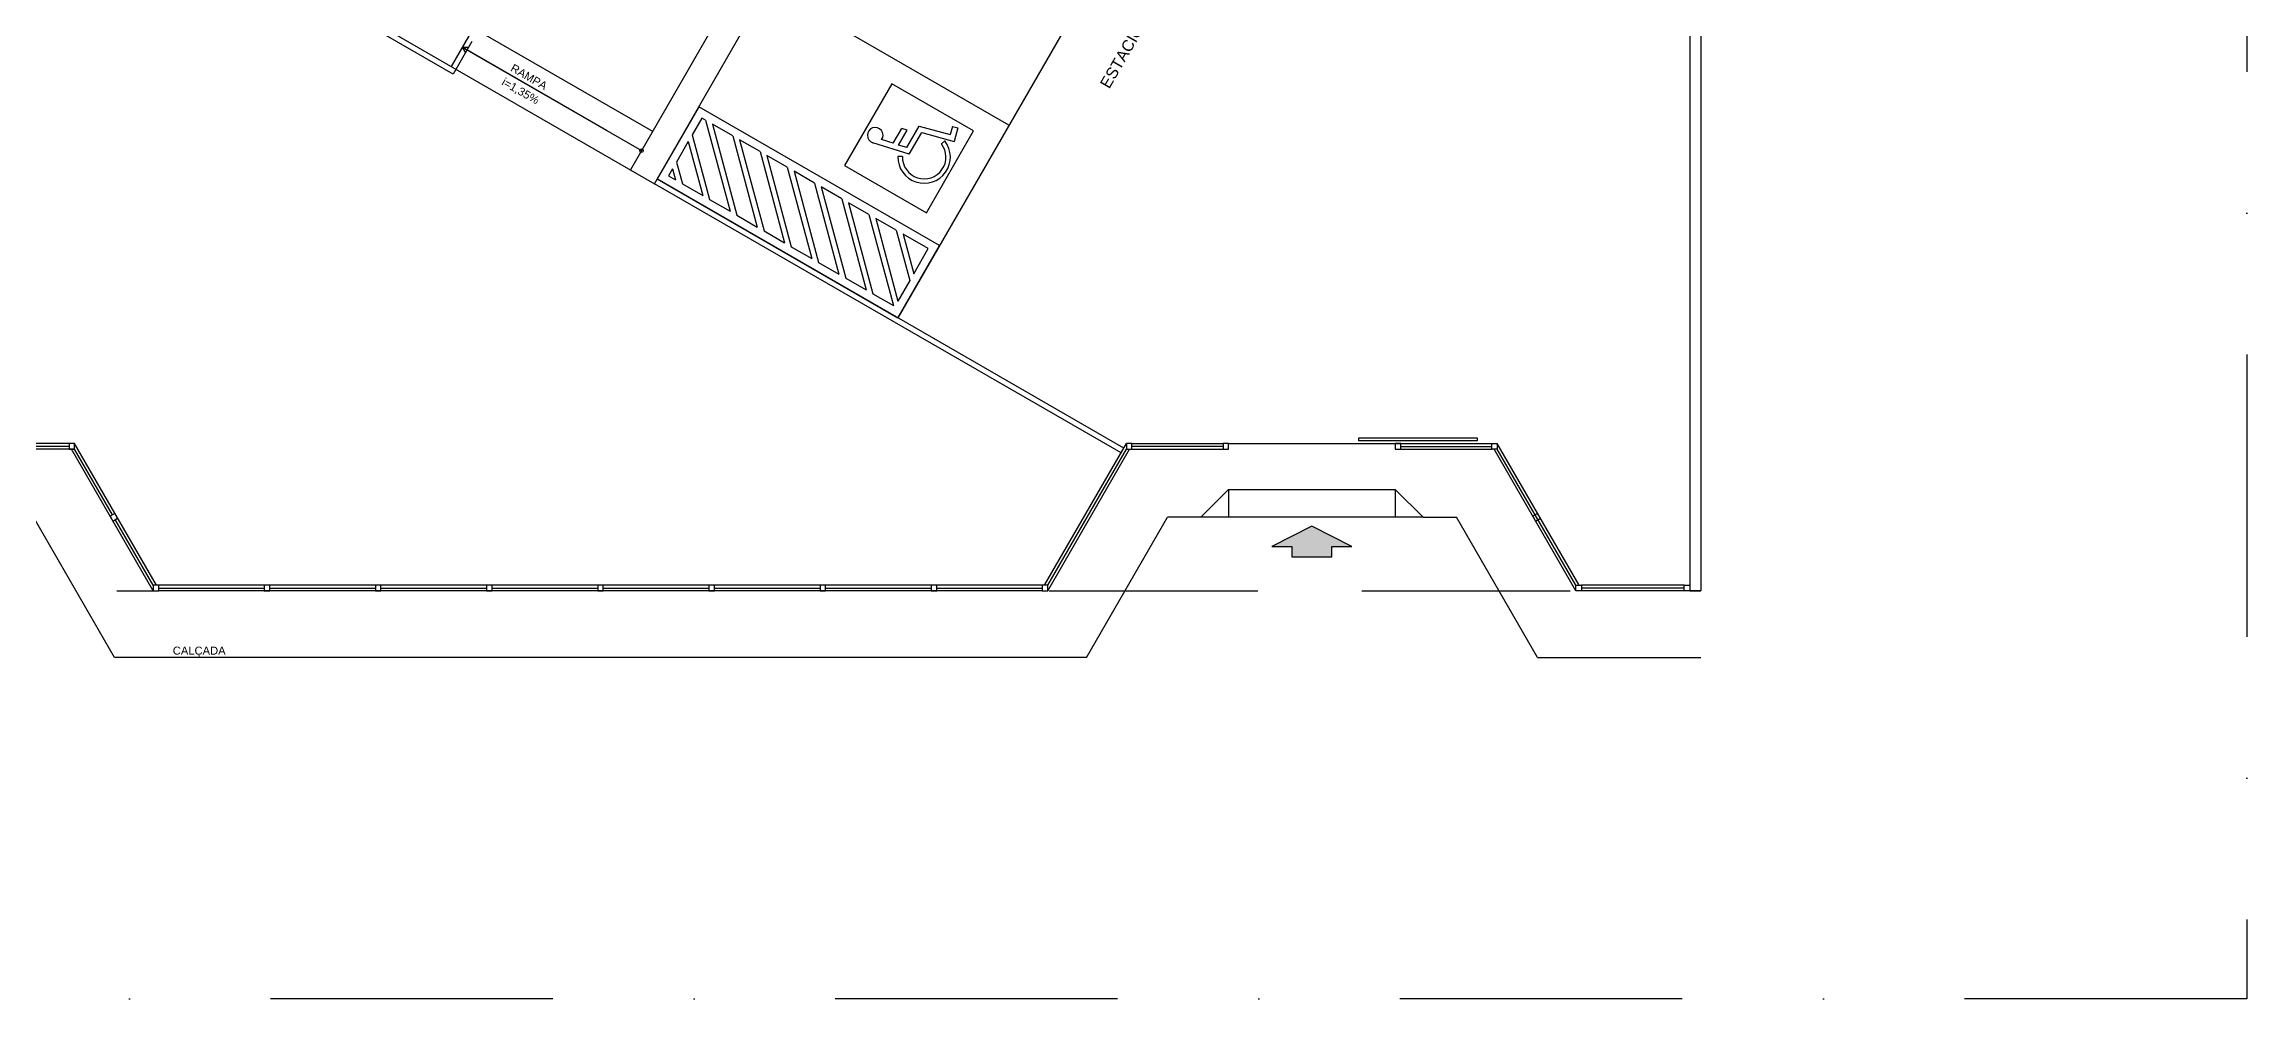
# Model space of a CAD drawing. Header units: centimetres. Extents: x 6807 to 16527, y -130 to 6110.
# Drawn here: x 12563 to 16527, y -130 to 1587 of the extents above; entities that cross this region are included whole.
import ezdxf

# ---------------------------------------------------------------- set-up
doc = ezdxf.new("R2010")
doc.units = ezdxf.units.CM
doc.header["$LTSCALE"] = 10
doc.linetypes.add('DASHDOT', pattern=[25.4, 12.7, -6.35, 0, -6.35])
doc.linetypes.add('TRACEJADO_G', pattern=[0.375, 0.25, -0.125])
for name, color, linetype in [('A-COTAS', 1, 'Continuous'), ('A-MURO', 2, 'Continuous'), ('A-PISOS-CTEL', 2, 'TRACEJADO_G'), ('A-PISOS-NIVEL', 1, 'Continuous'), ('AR-PIS', 251, 'Continuous'), ('ARQ-PIS-VISTA', 8, 'Continuous'), ('ARQ-SMB-1_100', 1, 'Continuous'), ('ARQ-TXT-1_050', 2, 'Continuous'), ('ARQ-TXT-1_075', 2, 'Continuous'), ('PORTAL_VTA_PROX', 1, 'Continuous')]:
    doc.layers.add(name, color=color, linetype=linetype)
doc.styles.add('ESC-50-A20', font='arial.ttf', dxfattribs={"height": 0.1})

# ---------------------------------------------------------------- blocks, each defined once
blk = doc.blocks.new('Paraplegico')
for p, q in [((134, 171.8), (119.2, 239.1)), ((136.5, 206.8), (131.9, 228.1)), ((136.5, 206.8), (167.2, 206.8)), ((169.4, 196.8), (167.2, 206.8)), ((124.1, 180.5), (120.3, 187.6)), ((134, 171.8), (179.2, 171.8)), ((138.7, 196.8), (169.4, 196.8)), ((142, 181.8), (138.7, 196.8)), ((142, 181.8), (186.9, 181.8)), ((179.2, 171.8), (194.3, 113.5)), ((186.9, 181.8), (201.5, 125.6)), ((179.3, 131.3), (186.7, 128.3)), ((218.8, 119.6), (194.3, 113.5)), ((216.3, 129.2), (201.5, 125.6)), ((216.3, 129.2), (218.8, 119.6))]:
    blk.add_line(p, q)
for centre, radius, start, end in [((133, 242.1), 14.1, 265.5481, 192.3635), ((143, 146.1), 47.2, 118.7728, 337.7713), ((143, 146.1), 39.2, 118.7728, 337.7713)]:
    blk.add_arc(centre, radius, start, end)

msp = doc.modelspace()

# ---------------------------------------------------------------- hatches: boundary and pattern name
at = {"layer": 'A-COTAS'}
h = msp.add_hatch(color=251, dxfattribs=at)
h.dxf.hatch_style = 1
h.paths.add_polyline_path([(14880.4, 683.4), (14916.4, 683.4), (14844.5, 720), (14772.7, 683.4), (14808.6, 683.4), (14808.6, 665.1), (14880.4, 665.1)])

# ---------------------------------------------------------------- linework, layer by layer
at = {"linetype": 'DASHDOT', "ltscale": 4}
msp.add_lwpolyline([(6807.5, 6109.5), (16527, 6109.5), (16527, -130.1), (6807.5, -130.1)], close=True, dxfattribs=at)
at = {"color": 251}
for points in [[(12608.2, 858.6), (12618.2, 858.6), (12618.2, 868.6), (12608.2, 868.6)], [(14510.8, 858.6), (14520.8, 858.6), (14520.8, 868.6), (14510.8, 868.6)], [(14684.6, 858.6), (14694.6, 858.6), (14694.6, 868.6), (14684.6, 868.6)], [(14994.5, 858.6), (15004.5, 858.6), (15004.5, 868.6), (14994.5, 868.6)], [(15178.2, 858.6), (15168.2, 858.6), (15168.2, 868.6), (15178.2, 868.6)], [(12682, 738.1), (12687, 729.4), (12695.7, 734.4), (12690.7, 743.1)], [(15242, 738.1), (15247, 729.4), (15255.7, 734.4), (15250.7, 743.1)], [(12759.5, 603.8), (12769.5, 603.8), (12769.5, 613.8), (12759.5, 613.8)], [(12759.5, 603.8), (12769.5, 603.8), (12769.5, 613.8), (12759.5, 613.8)], [(12959.5, 603.8), (12969.5, 603.8), (12969.5, 613.8), (12959.5, 613.8)], [(12959.5, 603.8), (12969.5, 603.8), (12969.5, 613.8), (12959.5, 613.8)], [(13159.5, 603.8), (13169.5, 603.8), (13169.5, 613.8), (13159.5, 613.8)], [(13359.5, 603.8), (13369.5, 603.8), (13369.5, 613.8), (13359.5, 613.8)], [(13559.5, 603.8), (13569.5, 603.8), (13569.5, 613.8), (13559.5, 613.8)], [(13759.5, 603.8), (13769.5, 603.8), (13769.5, 613.8), (13759.5, 613.8)], [(13959.5, 603.8), (13969.5, 603.8), (13969.5, 613.8), (13959.5, 613.8)], [(14159.5, 603.8), (14169.5, 603.8), (14169.5, 613.8), (14159.5, 613.8)], [(14359.5, 603.8), (14369.5, 603.8), (14369.5, 613.8), (14359.5, 613.8)], [(15329.5, 603.8), (15319.5, 603.8), (15319.5, 613.8), (15329.5, 613.8)], [(15524.5, 603.8), (15514.5, 603.8), (15514.5, 613.8), (15524.5, 613.8)]]:
    msp.add_lwpolyline(points, close=True, dxfattribs=at)
at = {"layer": 'A-MURO', "color": 251}
for p, q in [((15524.5, 5603.8), (15524.5, 603.8)), ((15544.5, 5603.8), (15544.5, 603.8)), ((15524.5, 603.8), (15544.5, 603.8)), ((15544.5, 603.8), (15524.5, 603.8))]:
    msp.add_line(p, q, dxfattribs=at)
at = {"layer": 'A-PISOS-CTEL', "color": 251, "linetype": 'TRACEJADO_G', "ltscale": 150}
for p, q in [((11569.5, 603.8), (12759.5, 603.8)), ((14372, 603.8), (15317, 603.8)), ((14372, 603.8), (15317, 603.8)), ((14372, 603.8), (15319.5, 603.8))]:
    msp.add_line(p, q, dxfattribs=at)
msp.add_lwpolyline([(12597.8, 1938.1), (13474.7, 3458.3), (14176.4, 3053.6), (13299.5, 1533.4)], close=True, dxfattribs=at)
at = {"layer": 'A-PISOS-NIVEL', "color": 251}
for p, q in [((13661.5, 1336.1), (14236.1, 2332.2)), ((14669.2, 2082.4), (14099.6, 1094.9)), ((12815, 1824.4), (13661.5, 1336.1)), ((14299.5, 1441.4), (13866.4, 1691.2)), ((13266.5, 1656.3), (13658.2, 1430.4)), ((13771.8, 1627.4), (13618.2, 1361.1)), ((13335.8, 1616.3), (13295.8, 1547)), ((13315.8, 1581.7), (13638.2, 1395.7)), ((14501.1, 851.8), (13661.5, 1336.1)), ((14506.2, 860.5), (13666.6, 1344.8)), ((14694.5, 868.6), (14994.5, 868.6)), ((14994.5, 868.6), (15168.2, 868.6)), ((14994.5, 858.6), (15168.2, 858.6)), ((14644.5, 736.3), (14584.5, 736.3)), ((15044.5, 736.3), (15104.5, 736.3)), ((14438.8, 483.8), (12690.2, 483.8)), ((15250.2, 483.8), (15544.5, 483.8))]:
    msp.add_line(p, q, dxfattribs=at)
msp.add_lwpolyline([(14929.2, 873.9), (14929.2, 878.9), (15142.2, 878.9), (15142.2, 873.9), (14929.2, 873.9)], dxfattribs=at)
at = {"layer": 'AR-PIS', "color": 251, "ltscale": 10}
for p, q in [((12608.2, 863.6), (12471.3, 863.6)), ((12686.3, 740.6), (12618.2, 858.6)), ((14369.5, 613.8), (14510.8, 858.6)), ((14684.6, 863.6), (14520.8, 863.6)), ((15004.5, 863.6), (15168.2, 863.6)), ((15319.5, 613.8), (15178.2, 858.6)), ((12759.5, 613.8), (12691.3, 731.9)), ((12769.5, 608.8), (12959.5, 608.8)), ((12769.5, 608.8), (12959.5, 608.8)), ((12969.5, 608.8), (13159.5, 608.8)), ((13169.5, 608.8), (13359.5, 608.8)), ((13369.5, 608.8), (13559.5, 608.8)), ((13569.5, 608.8), (13759.5, 608.8)), ((13769.5, 608.8), (13959.5, 608.8)), ((13969.5, 608.8), (14159.5, 608.8)), ((14169.5, 608.8), (14359.5, 608.8)), ((15514.5, 608.8), (15329.5, 608.8))]:
    msp.add_line(p, q, dxfattribs=at)
at = {"layer": 'ARQ-PIS-VISTA', "color": 251}
for p, q in [((14174.6, 1224.9), (13741.5, 1474.7)), ((13747, 1454.2), (13729.6, 1424)), ((13753.6, 1450.4), (13747, 1454.2)), ((13753.6, 1450.4), (13797.6, 1286.5)), ((13802.6, 1422.1), (13765.8, 1443.3)), ((13765.8, 1443.3), (13809.8, 1279.4)), ((13722.5, 1411.8), (13701.3, 1375)), ((13722.5, 1411.8), (13748.6, 1314.7)), ((13729.6, 1424), (13760.8, 1307.7)), ((13802.6, 1422.1), (13846.6, 1258.2)), ((13851.6, 1393.9), (13814.8, 1415)), ((13814.8, 1415), (13858.8, 1251.1)), ((13851.6, 1393.9), (13895.6, 1229.9)), ((13694.3, 1362.8), (13687, 1350.2)), ((13687, 1350.2), (13699.6, 1343)), ((13694.3, 1362.8), (13699.6, 1343)), ((13701.3, 1375), (13711.8, 1335.9)), ((13900.6, 1365.6), (13863.8, 1386.8)), ((13863.8, 1386.8), (13907.8, 1222.9)), ((13900.6, 1365.6), (13944.6, 1201.7)), ((13949.6, 1337.3), (13912.8, 1358.5)), ((13912.8, 1358.5), (13956.8, 1194.6)), ((13711.8, 1335.9), (13748.6, 1314.7)), ((13949.6, 1337.3), (13993.6, 1173.4)), ((13998.6, 1309.1), (13961.8, 1330.3)), ((13961.8, 1330.3), (14005.8, 1166.3)), ((13998.6, 1309.1), (14042.6, 1145.2)), ((13760.8, 1307.7), (13797.6, 1286.5)), ((13809.8, 1279.4), (13846.6, 1258.2)), ((14047.6, 1280.8), (14010.8, 1302)), ((14010.8, 1302), (14054.8, 1138.1)), ((14047.6, 1280.8), (14091.6, 1116.9)), ((14096.6, 1252.5), (14059.8, 1273.7)), ((14059.8, 1273.7), (14099.7, 1125.1)), ((13858.8, 1251.1), (13895.6, 1229.9)), ((14096.6, 1252.5), (14120.9, 1161.8)), ((14154.1, 1219.4), (14108.8, 1245.5)), ((14108.8, 1245.5), (14128, 1174.1)), ((13907.8, 1222.9), (13944.6, 1201.7)), ((13956.8, 1194.6), (13993.6, 1173.4)), ((14128, 1174.1), (14154.1, 1219.4)), ((14005.8, 1166.3), (14042.6, 1145.2)), ((14120.9, 1161.8), (14099.7, 1125.1)), ((14054.8, 1138.1), (14091.6, 1116.9)), ((14644.5, 736.3), (14694.5, 786.3)), ((14694.5, 786.3), (14994.5, 786.3)), ((14694.5, 786.3), (14694.5, 736.3)), ((14994.5, 786.3), (14994.5, 736.3)), ((14994.5, 786.3), (15044.5, 736.3))]:
    msp.add_line(p, q, dxfattribs=at)
for points in [[(13575, 1432.1), (13315.8, 1581.7), (13327.7, 1581.6)], [(13575, 1432.1), (13315.8, 1581.7), (13321.8, 1571.4)], [(15044.5, 736.3), (14644.5, 736.3)]]:
    msp.add_lwpolyline(points, dxfattribs=at)
for points in [[(14150.8, 1283.7), (14235.8, 1431), (14088.5, 1515.9), (14003.6, 1368.7)], [(13741.5, 1474.7), (13666.5, 1344.7), (14099.6, 1094.9), (14174.6, 1224.9)]]:
    msp.add_lwpolyline(points, close=True, dxfattribs=at)
msp.add_circle((13638.2, 1395.7), 3.21, dxfattribs=at)
at = {"layer": 'ARQ-SMB-1_100', "color": 251}
msp.add_lwpolyline([(14880.4, 683.4), (14916.4, 683.4), (14844.5, 720), (14772.7, 683.4), (14808.6, 683.4), (14808.6, 665.1), (14880.4, 665.1), (14880.4, 683.4)], dxfattribs=at)
at = {"layer": 'PORTAL_VTA_PROX', "color": 251}
for p, q in [((12618.2, 868.6), (12314.5, 868.6)), ((12618.2, 858.6), (12314.5, 858.6)), ((12759.5, 603.8), (12612.4, 858.6)), ((12765.3, 613.8), (12618.2, 868.6)), ((14363.7, 613.8), (14510.8, 868.6)), ((14369.5, 603.8), (14516.6, 858.6)), ((14520.8, 868.6), (14684.6, 868.6)), ((14520.8, 858.6), (14684.6, 858.6)), ((15319.5, 603.8), (15172.4, 858.6)), ((15325.3, 613.8), (15178.2, 868.6)), ((12690.2, 483.8), (12546, 733.6)), ((14438.8, 483.8), (14584.5, 736.3)), ((15250.2, 483.8), (15104.5, 736.3)), ((14359.5, 613.8), (12769.5, 613.8)), ((14359.5, 603.8), (12769.5, 603.8)), ((15514.5, 613.8), (15329.5, 613.8)), ((15514.5, 603.8), (15329.5, 603.8))]:
    msp.add_line(p, q, dxfattribs=at)

# ---------------------------------------------------------------- block references
at = {"layer": 'ARQ-PIS-VISTA', "color": 251, "rotation": 60.02279565092205}
msp.add_blockref('Paraplegico', (14202, 1187.2), dxfattribs=at)

# ---------------------------------------------------------------- texts
at = {"layer": 'ARQ-TXT-1_050', "color": 251, "insert": (14405.1, 1417), "char_height": 20.48, "attachment_point": 1, "rotation": 60.0228, "style": 'ESC-50-A20'}
msp.add_mtext_dynamic_manual_height_columns('\\pi114.04;ESTACIONAMENTO       ', width=4.461, gutter_width=1, heights=[0], dxfattribs=at)
at = {"layer": 'ARQ-TXT-1_075', "color": 251, "style": 'ESC-50-A20'}
msp.add_text('CALÇADA ', height=14.4, dxfattribs=at).set_placement((12794.9, 489.1))
at = {"layer": 'ARQ-TXT-1_075', "color": 251, "char_height": 14.4, "attachment_point": 1, "rotation": 330.114, "style": 'ESC-50-A20'}
for s, insert in [('\\pi-33.422;RAMPA', (13437.4, 1535.7)), ('i=1,35%', (13392.6, 1527.3))]:
    msp.add_mtext_dynamic_manual_height_columns(s, width=3.143, gutter_width=0.5, heights=[0], dxfattribs=dict(at, insert=insert))

doc.saveas('drawing.dxf')
